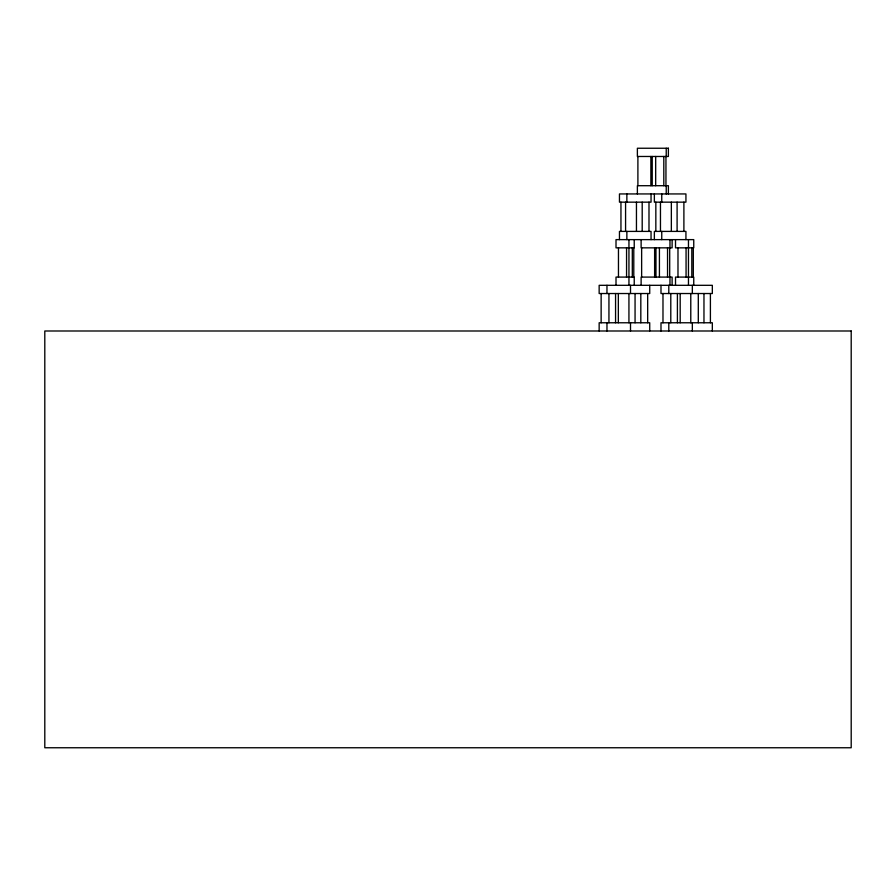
<?xml version="1.0" encoding="UTF-8"?>
<svg xmlns="http://www.w3.org/2000/svg" width="896" height="896" viewBox="0 0 896 896"><rect width="100%" height="100%" fill="white"/><g stroke="black" fill="none" stroke-linecap="round" stroke-linejoin="round"><path stroke-width="1.34" d="M712.331 330.994L712.331 322.773L660.99 322.773L660.99 330.994M710.405 293.53L710.405 322.773M703.965 293.53L703.965 322.773M698.298 293.53L698.298 322.773M693.75 285.309L693.75 277.088L675.517 277.088L675.517 285.309M693.302 247.845L693.302 277.088M692.339 285.309L692.339 293.53M692.339 322.773L692.339 330.994M691.813 247.845L691.813 277.088M690.782 293.53L690.782 322.773M688.464 239.624L688.464 285.309M686.067 247.845L686.067 277.088M685.933 239.624L685.933 231.403L654.36 231.403L654.36 239.624M683.894 202.16L683.894 231.403M680.187 293.53L680.187 322.773M677.981 247.845L677.981 277.088M677.41 293.53L677.41 322.773M677.096 202.16L677.096 231.403M675.517 239.624L675.517 247.845L693.75 247.845L693.75 239.624L616.011 239.624L616.011 247.845L634.234 247.845L634.234 239.624M672.123 239.624L672.123 247.845L641.122 247.845L641.122 239.624M672.123 285.309L672.123 277.088L641.122 277.088L641.122 285.309M671.35 202.16L671.35 231.403M670.79 293.53L670.79 322.773M669.973 239.624L669.973 247.845M669.973 277.088L669.973 285.309M669.693 247.845L669.693 277.088M668.797 285.309L668.797 293.53M668.797 322.773L668.797 330.994M668.382 193.939L668.382 185.707L637.381 185.707L637.381 193.939M667.542 247.845L667.542 277.088M666.232 148.243L666.232 156.475M666.232 185.707L666.232 193.939M665.952 156.475L665.952 185.707M663.802 156.475L663.802 185.707M662.984 293.53L662.984 322.773M661.752 193.939L661.752 202.16M661.752 231.403L661.752 239.624M660.99 285.309L660.99 293.53L712.331 293.53L712.331 285.309L599.155 285.309L599.155 293.53L649.723 293.53L649.723 285.309M660.464 202.16L660.464 231.403M659.422 247.845L659.422 277.088M655.962 247.845L655.962 277.088M655.838 202.16L655.838 231.403M655.682 156.475L655.682 185.707M654.618 247.845L654.618 277.088M654.36 193.939L654.36 202.16L685.933 202.16L685.933 193.939L619.461 193.939L619.461 202.16L651.045 202.16L651.045 193.939M652.221 156.475L652.221 185.707M651.045 239.624L651.045 231.403L619.461 231.403L619.461 239.624M650.877 156.475L650.877 185.707M649.723 330.994L649.723 322.773L599.155 322.773L599.155 330.994M648.995 202.16L648.995 231.403M647.674 293.53L647.674 322.773M642.197 202.16L642.197 231.403M641.637 247.845L641.637 277.088M640.819 293.53L640.819 322.773M637.896 156.475L637.896 185.707M636.451 202.16L636.451 231.403M635.062 293.53L635.062 322.773M634.234 285.309L634.234 277.088L616.011 277.088L616.011 285.309M633.786 247.845L633.786 277.088M632.307 247.845L632.307 277.088M630.504 285.309L630.504 293.53M630.504 322.773L630.504 330.994M628.947 239.624L628.947 285.309M628.936 293.53L628.936 322.773M626.864 193.939L626.864 202.16M626.864 231.403L626.864 239.624M626.562 247.845L626.562 277.088M625.576 202.16L625.576 231.403M620.95 202.16L620.95 231.403M618.464 247.845L618.464 277.088M618.341 293.53L618.341 322.773M615.563 293.53L615.563 322.773M608.944 293.53L608.944 322.773M606.962 285.309L606.962 293.53M606.962 322.773L606.962 330.994M601.138 293.53L601.138 322.773M668.382 148.243L637.381 148.243L637.381 156.475L668.382 156.475L668.382 148.243M851.2 330.994L44.8 330.994L44.8 747.757L851.2 747.757L851.2 330.994"/></g></svg>
